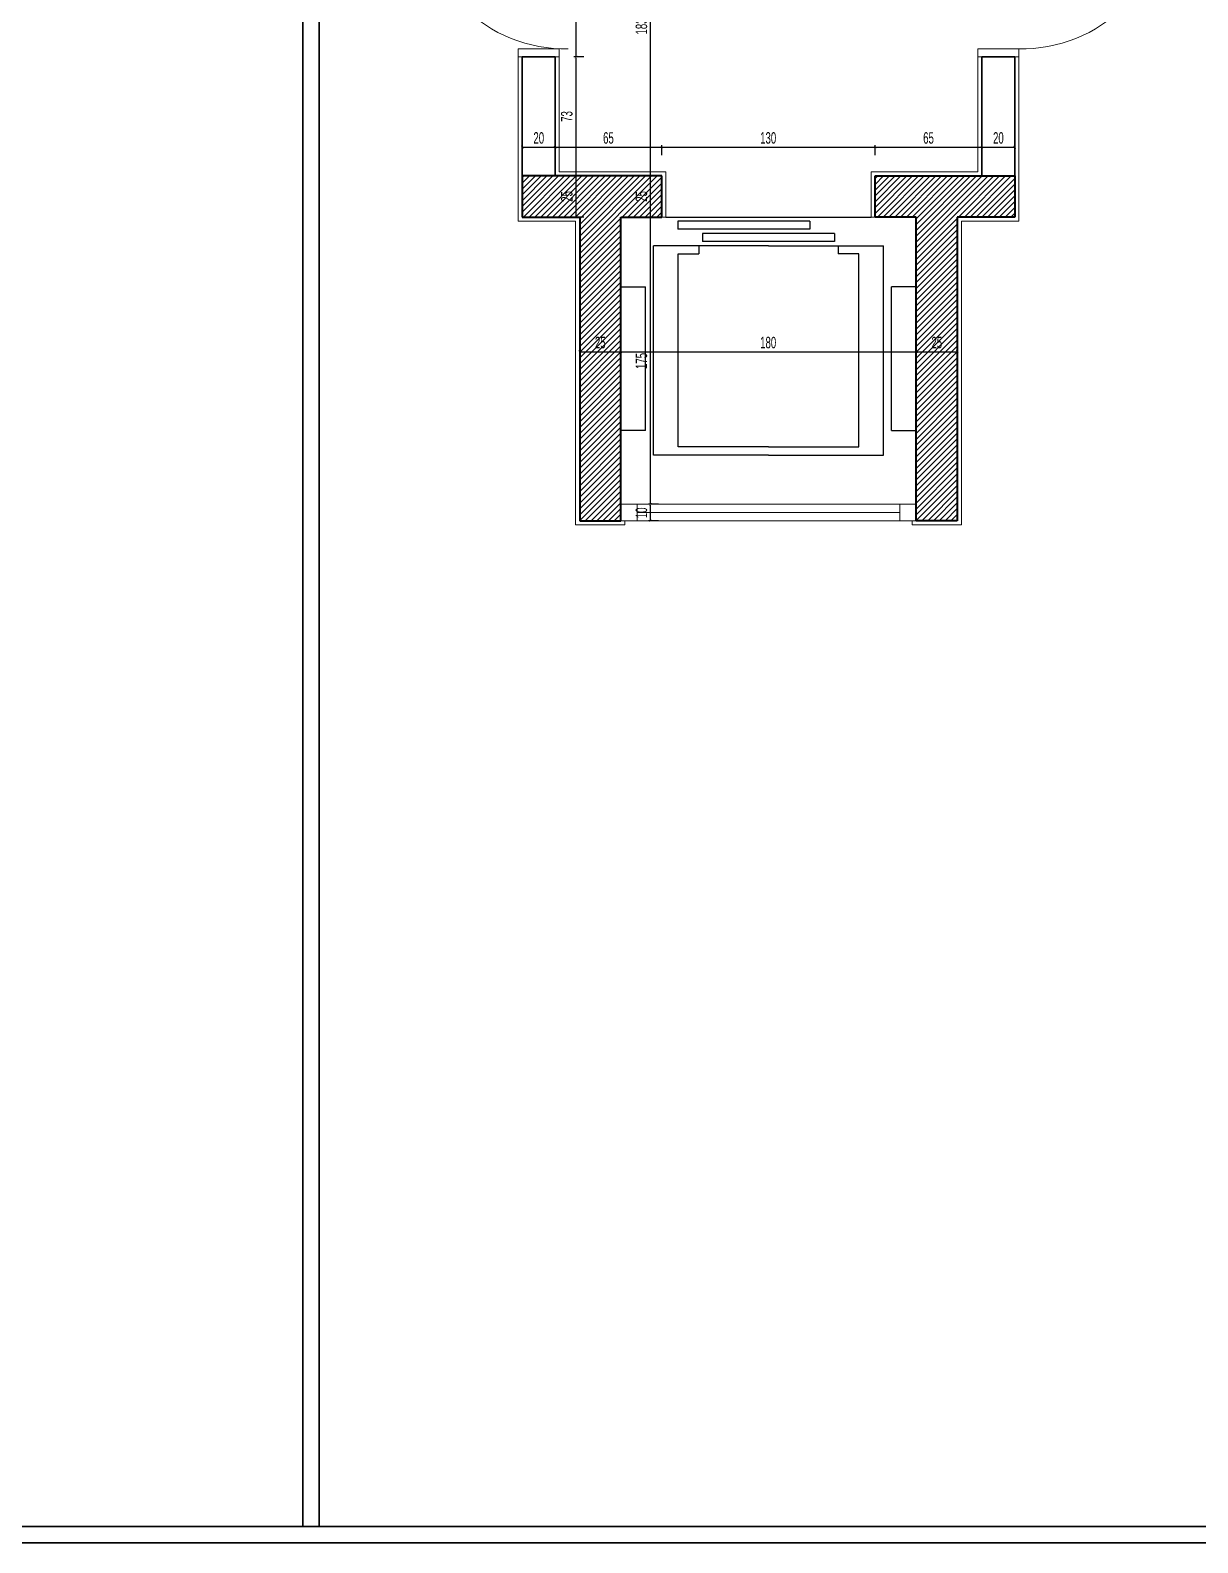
# Model space of a CAD drawing. Header units: inches. Extents: x -7543 to -822, y 102837 to 190349.
# Drawn here: x -823.3651 to -823.0806, y 102836.6651 to 102837.0336 of the extents above; entities that cross this region are included whole.
import ezdxf

# ---------------------------------------------------------------- set-up
doc = ezdxf.new("R2010")
doc.units = ezdxf.units.IN
doc.header["$MEASUREMENT"] = 0
for name, color, linetype, lineweight, true_color in [('ASANSÖR', 7, 'Continuous', 25, 0xf6e21c), ('DUVAR', 7, 'Continuous', 35, 0xfc4642), ('KAPI', 7, 'Continuous', 18, 0xffb360), ('PENCERE', 7, 'Continuous', 18, 0xffb360)]:
    doc.layers.add(name, color=color, linetype=linetype, lineweight=lineweight, true_color=true_color)
for name, color, linetype, lineweight in [('ICOL', 55, 'Continuous', 25), ('KOLON', 2, 'Continuous', 40), ('SIVA', 150, 'Continuous', 15), ('TARAMA', 8, 'Continuous', 25)]:
    doc.layers.add(name, color=color, linetype=linetype, lineweight=lineweight)
doc.styles.add('özgür', font='arial.ttf', dxfattribs={"width": 0.6})

# ---------------------------------------------------------------- blocks, each defined once
blk = doc.blocks.new('öz sol')
at = {"layer": 'ICOL'}
blk.add_line((0, -9.666845521113714), (0, 2.5), dxfattribs=at)
at = {"layer": 'ICOL', "linetype": 'ByBlock', "const_width": 0.4724999999999966}
blk.add_lwpolyline([(1.574999999999989, 1.574999999999988), (-1.574999999999989, -1.574999999999988)], dxfattribs=at)
blk = doc.blocks.new('öz1')
at = {"layer": 'ICOL'}
blk.add_blockref('öz sol', (0, 9.666845521113714), dxfattribs=at)

msp = doc.modelspace()

# ---------------------------------------------------------------- linework, layer by layer
at = {"layer": 'ASANSÖR'}
for p, q in [((-823.2102460730579, 102836.9881107203), (-823.1602460730592, 102836.9881107203)), ((-823.1751624655915, 102836.9871107203), (-823.2073296805254, 102836.9871107203)), ((-823.2073296805254, 102836.9871107203), (-823.2073296805254, 102836.9851107203)), ((-823.1751624655915, 102836.9871107203), (-823.1751624655915, 102836.9851107203)), ((-823.1751624655915, 102836.9851107203), (-823.2073296805254, 102836.9851107203)), ((-823.2013296805254, 102836.9841107203), (-823.2013296805254, 102836.9821107203)), ((-823.1691624655915, 102836.9841107203), (-823.2013296805254, 102836.9841107203)), ((-823.1691624655915, 102836.9841107203), (-823.1691624655915, 102836.9821107203)), ((-823.1852460730585, 102836.9811107203), (-823.2132460730585, 102836.9811107203)), ((-823.2132460730585, 102836.9301107203), (-823.2132460730585, 102836.9811107203)), ((-823.2072460730584, 102836.9791107203), (-823.2022460730605, 102836.9791107203)), ((-823.2072460730584, 102836.9321107203), (-823.2072460730584, 102836.9791107203)), ((-823.2022460730605, 102836.9811107203), (-823.2022460730605, 102836.9791107203)), ((-823.1691624655915, 102836.9821107203), (-823.2013296805254, 102836.9821107203)), ((-823.1852460730585, 102836.9811107203), (-823.1572460730586, 102836.9811107203)), ((-823.1682460730565, 102836.9811107203), (-823.1682460730566, 102836.9791107203)), ((-823.1632460730585, 102836.9791107203), (-823.1682460730566, 102836.9791107203)), ((-823.1632460730585, 102836.9321107203), (-823.1632460730585, 102836.9791107203)), ((-823.1572460730586, 102836.9301107203), (-823.1572460730586, 102836.9811107203)), ((-823.2212460730584, 102836.9711107203), (-823.2152460730584, 102836.9711107203)), ((-823.2152460730584, 102836.9361107203), (-823.2152460730584, 102836.9711107203)), ((-823.1492460730585, 102836.9711107203), (-823.1552460730585, 102836.9711107203)), ((-823.1552460730585, 102836.9361107203), (-823.1552460730585, 102836.9711107203)), ((-823.2152460730584, 102836.9361107203), (-823.2212460730584, 102836.9361107203)), ((-823.1552460730585, 102836.9361107203), (-823.1492460730585, 102836.9361107203)), ((-823.1852460730585, 102836.9321107203), (-823.2072460730584, 102836.9321107203)), ((-823.1852460730585, 102836.9321107203), (-823.1632460730585, 102836.9321107203)), ((-823.1852460730585, 102836.9301107203), (-823.2132460730585, 102836.9301107203)), ((-823.1852460730585, 102836.9301107203), (-823.1572460730586, 102836.9301107203))]:
    msp.add_line(p, q, dxfattribs=at)
at = {"layer": 'DUVAR'}
for p, q in [((-823.2987403018993, 102836.6690845899), (-823.2987403018993, 102837.4354633095)), ((-823.2947403018993, 102836.6690845899), (-823.2947403018993, 102837.4354633095)), ((-823.2372460730585, 102837.0271107203), (-823.2452460730585, 102837.0271107203)), ((-823.2452460730585, 102837.0230102152), (-823.2452460730585, 102837.0271107203)), ((-823.2452460730585, 102836.9981107203), (-823.2452460730585, 102837.0271107203)), ((-823.2372460730585, 102837.0271107203), (-823.2452460730585, 102837.0271107203)), ((-823.2372460730585, 102836.9981107203), (-823.2372460730585, 102837.0271107203)), ((-823.1332460730584, 102837.0271107203), (-823.1252460730584, 102837.0271107203)), ((-823.1332460730584, 102837.0271107203), (-823.1252460730584, 102837.0271107203)), ((-823.1332460730584, 102836.9981107203), (-823.1332460730584, 102837.0271107203)), ((-823.1252460730584, 102837.0230102152), (-823.1252460730584, 102837.0271107203)), ((-823.1252460730584, 102836.9981107203), (-823.1252460730584, 102837.0230102152)), ((-837.6010654306261, 102836.6690845899), (-821.9935550628708, 102836.6690845899)), ((-837.605065430626, 102836.6650845899), (-821.9895550628707, 102836.6650845899))]:
    msp.add_line(p, q, dxfattribs=at)
at = {"layer": 'ICOL'}
for p, q in [((-823.21396589786, 102836.9983107203), (-823.21396589786, 102837.0709107203)), ((-823.2321502068239, 102837.0273107203), (-823.2321502068239, 102837.0669107203)), ((-823.2321502068239, 102836.9983107203), (-823.2321502068239, 102837.0269107203)), ((-823.2450460730586, 102837.0051320345), (-823.2374460730585, 102837.0051320345)), ((-823.2370460730585, 102837.0051320345), (-823.2114460730579, 102837.0051320345)), ((-823.2110460730579, 102837.0051320345), (-823.1594460730591, 102837.0051320345)), ((-823.1590460730591, 102837.0051320345), (-823.1334460730585, 102837.0051320345)), ((-823.1330460730585, 102837.0051320345), (-823.1254460730585, 102837.0051320345)), ((-823.2321502068239, 102836.9883107203), (-823.2321502068239, 102836.9979107203)), ((-823.21396589786, 102836.9883107203), (-823.21396589786, 102836.9979107203)), ((-823.21396589786, 102836.9183107203), (-823.21396589786, 102836.9879107203)), ((-823.2310460730579, 102836.9552747387), (-823.2214460730578, 102836.9552747387)), ((-823.2210460730578, 102836.9552747387), (-823.1494460730592, 102836.9552747387)), ((-823.1490460730591, 102836.9552747387), (-823.1394460730592, 102836.9552747387)), ((-823.21396589786, 102836.9143107203), (-823.21396589786, 102836.9179107203))]:
    msp.add_line(p, q, dxfattribs=at)
at = {"layer": 'KAPI'}
for p, q in [((-823.2462460730578, 102837.0291107203), (-823.2462460730578, 102837.0271107203)), ((-823.2462460730578, 102837.0291107203), (-823.2362460730578, 102837.0291107203)), ((-823.2462460730578, 102837.0271107203), (-823.2362460730578, 102837.0271107203)), ((-823.2362460730578, 102837.0291107203), (-823.2362460730578, 102837.0271107203)), ((-823.1342460730591, 102837.0291107203), (-823.1342460730591, 102837.0271107203)), ((-823.1242460730591, 102837.0291107203), (-823.1342460730591, 102837.0291107203)), ((-823.1342460730591, 102837.0291107203), (-823.1342460730591, 102837.0271107203)), ((-823.1242460730591, 102837.0291107203), (-823.1342460730591, 102837.0291107203)), ((-823.1242460730591, 102837.0271107203), (-823.1342460730591, 102837.0271107203)), ((-823.1242460730591, 102837.0271107203), (-823.1342460730591, 102837.0271107203)), ((-823.1242460730591, 102837.0291107203), (-823.1242460730591, 102837.0271107203)), ((-823.1242460730591, 102837.0291107203), (-823.1242460730591, 102837.0271107203))]:
    msp.add_line(p, q, dxfattribs=at)
for centre, start, end in [((-823.2348764210001, 102837.0643107203), 178.6980473996314, 271.3019526717086), ((-823.1234460730584, 102837.0643107203), 268.6980473282914, 1.301952600368629), ((-823.1234460730585, 102837.0643107203), 268.6980473282914, 1.301952600368629)]:
    msp.add_arc(centre, 0.03520908973546463, start, end, dxfattribs=at)
at = {"layer": 'KOLON'}
for p, q in [((-823.2452460730573, 102836.9981107203), (-823.2452460730573, 102836.9881107203)), ((-823.2312460730578, 102836.9981107203), (-823.2452460730573, 102836.9981107203)), ((-823.2232460730579, 102836.9981107203), (-823.2312460730578, 102836.9981107203)), ((-823.2112460730579, 102836.9981107203), (-823.2232460730579, 102836.9981107203)), ((-823.2112460730579, 102836.9881107203), (-823.2112460730579, 102836.9981107203)), ((-823.1592460730591, 102836.9981107203), (-823.1472460730591, 102836.9981107203)), ((-823.1592460730592, 102836.9881107203), (-823.1592460730591, 102836.9981107203)), ((-823.1472460730591, 102836.9981107203), (-823.1392460730591, 102836.9981107203)), ((-823.1392460730591, 102836.9981107203), (-823.1252460730598, 102836.9981107203)), ((-823.1252460730598, 102836.9981107203), (-823.1252460730598, 102836.9881107203)), ((-823.2452460730573, 102836.9881107203), (-823.2312460730578, 102836.9881107203)), ((-823.2312460730578, 102836.9881107203), (-823.2312460730578, 102836.9141107203)), ((-823.2212460730578, 102836.9881107203), (-823.2112460730579, 102836.9881107203)), ((-823.2212460730578, 102836.9141107203), (-823.2212460730578, 102836.9881107203)), ((-823.1492460730591, 102836.9881107203), (-823.1592460730592, 102836.9881107203)), ((-823.1492460730591, 102836.9141107203), (-823.1492460730591, 102836.9881107203)), ((-823.1392460730591, 102836.9881107203), (-823.1392460730591, 102836.9141107203)), ((-823.1252460730598, 102836.9881107203), (-823.1392460730591, 102836.9881107203)), ((-823.2312460730578, 102836.9141107203), (-823.2212460730578, 102836.9141107203)), ((-823.1392460730591, 102836.9141107203), (-823.1492460730591, 102836.9141107203))]:
    msp.add_line(p, q, dxfattribs=at)
at = {"layer": 'PENCERE'}
for p, q in [((-823.2212460730578, 102836.9181107203), (-823.1492460730578, 102836.9181107203)), ((-823.2172460730578, 102836.9181107203), (-823.2172460730578, 102836.9141107203)), ((-823.2172460730578, 102836.9161107203), (-823.1532460730579, 102836.9161107203)), ((-823.1532460730579, 102836.9181107203), (-823.1532460730579, 102836.9141107203)), ((-823.2212460730578, 102836.9141107203), (-823.1492460730578, 102836.9141107203))]:
    msp.add_line(p, q, dxfattribs=at)
at = {"layer": 'SIVA'}
for p, q in [((-823.2462460730585, 102837.0271107203), (-823.2462460730585, 102836.9971107203)), ((-823.2462460730585, 102837.0271107203), (-823.2462460730585, 102837.0240102152)), ((-823.2362460730585, 102836.9991107203), (-823.2362460730578, 102837.0271107203)), ((-823.1342460730584, 102836.9991107203), (-823.1342460730591, 102837.0271107203)), ((-823.1242460730584, 102837.0271107203), (-823.1242460730584, 102837.0240102152)), ((-823.1242460730584, 102837.0240102152), (-823.1242460730584, 102836.9971107203)), ((-823.2462460730573, 102836.9991107203), (-823.2462460730573, 102836.9871107203)), ((-823.2312460730578, 102836.9991107203), (-823.2362460730585, 102836.9991107203)), ((-823.2232460730579, 102836.9991107203), (-823.2312460730578, 102836.9991107203)), ((-823.2102460730579, 102836.9991107203), (-823.2232460730579, 102836.9991107203)), ((-823.2102460730579, 102836.9881107203), (-823.2102460730579, 102836.9991107203)), ((-823.160246073059, 102836.9991107203), (-823.1472460730591, 102836.9991107203)), ((-823.1602460730592, 102836.9881107203), (-823.160246073059, 102836.9991107203)), ((-823.1472460730591, 102836.9991107203), (-823.1392460730591, 102836.9991107203)), ((-823.1392460730591, 102836.9991107203), (-823.1342460730584, 102836.9991107203)), ((-823.1242460730598, 102836.9991107203), (-823.1242460730598, 102836.9871107203)), ((-823.2462460730573, 102836.9871107203), (-823.2322460730578, 102836.9871107203)), ((-823.2322460730578, 102836.9871107203), (-823.2322460730578, 102836.9131107203)), ((-823.2112460730579, 102836.9881107203), (-823.2102460730579, 102836.9881107203)), ((-823.1592460730592, 102836.9881107203), (-823.1602460730592, 102836.9881107203)), ((-823.1382460730591, 102836.9871107203), (-823.138246073059, 102836.9131107203)), ((-823.1242460730598, 102836.9871107203), (-823.1382460730591, 102836.9871107203)), ((-823.2322460730578, 102836.9131107203), (-823.2202460730579, 102836.9131107203)), ((-823.2202460730579, 102836.9131107203), (-823.2202460730579, 102836.9141107203)), ((-823.1502460730592, 102836.9131107203), (-823.1502460730592, 102836.9141107203)), ((-823.138246073059, 102836.9131107203), (-823.1502460730592, 102836.9131107203))]:
    msp.add_line(p, q, dxfattribs=at)
at = {"layer": 'TARAMA', "linetype": 'Continuous'}
for p, q in [((-823.2452460730573, 102836.9892574947), (-823.2363928475111, 102836.9981107203)), ((-823.2452460730573, 102836.9906717083), (-823.2378070610735, 102836.9981107203)), ((-823.2452460730573, 102836.9920859219), (-823.2392212746358, 102836.9981107203)), ((-823.2452460730573, 102836.9935001354), (-823.2406354881982, 102836.9981107203)), ((-823.2452460730573, 102836.994914349), (-823.2420497017606, 102836.9981107203)), ((-823.2452460730573, 102836.9963285626), (-823.243463915323, 102836.9981107203)), ((-823.2452460730573, 102836.9977427761), (-823.2448781288853, 102836.9981107203)), ((-823.2449786339487, 102836.9881107203), (-823.2349786339487, 102836.9981107203)), ((-823.2435644203863, 102836.9881107203), (-823.2335644203863, 102836.9981107203)), ((-823.2421502068239, 102836.9881107203), (-823.2321502068239, 102836.9981107203)), ((-823.2407359932615, 102836.9881107203), (-823.2307359932615, 102836.9981107203)), ((-823.2393217796991, 102836.9881107203), (-823.2293217796991, 102836.9981107203)), ((-823.2379075661369, 102836.9881107203), (-823.2279075661369, 102836.9981107203)), ((-823.2364933525745, 102836.9881107203), (-823.2264933525745, 102836.9981107203)), ((-823.2350791390121, 102836.9881107203), (-823.2250791390121, 102836.9981107203)), ((-823.2336649254497, 102836.9881107203), (-823.2236649254497, 102836.9981107203)), ((-823.2322507118873, 102836.9881107203), (-823.2222507118873, 102836.9981107203)), ((-823.2312460730578, 102836.9792158642), (-823.2123512169508, 102836.9981107203)), ((-823.2312460730578, 102836.9806300778), (-823.2137654305131, 102836.9981107203)), ((-823.2312460730578, 102836.9820442913), (-823.2151796440755, 102836.9981107203)), ((-823.2312460730578, 102836.9834585049), (-823.2165938576379, 102836.9981107203)), ((-823.2312460730578, 102836.9848727184), (-823.2180080712002, 102836.9981107203)), ((-823.2312460730578, 102836.986286932), (-823.2194222847626, 102836.9981107203)), ((-823.2312460730578, 102836.9877011456), (-823.220836498325, 102836.9981107203)), ((-823.2209370033884, 102836.9881107203), (-823.2112460730579, 102836.9978016506)), ((-823.1592460730591, 102836.9889904674), (-823.1501258202063, 102836.9981107203)), ((-823.1592460730591, 102836.990404681), (-823.1515400337687, 102836.9981107203)), ((-823.1592460730591, 102836.9918188946), (-823.1529542473311, 102836.9981107203)), ((-823.1592460730591, 102836.9932331081), (-823.1543684608935, 102836.9981107203)), ((-823.1592460730591, 102836.9946473217), (-823.1557826744558, 102836.9981107203)), ((-823.1592460730591, 102836.9960615353), (-823.1571968880182, 102836.9981107203)), ((-823.1592460730591, 102836.9974757488), (-823.1586111015806, 102836.9981107203)), ((-823.1587116066439, 102836.9881107203), (-823.1487116066439, 102836.9981107203)), ((-823.1572973930815, 102836.9881107203), (-823.1472973930815, 102836.9981107203)), ((-823.1558831795192, 102836.9881107203), (-823.1458831795192, 102836.9981107203)), ((-823.1544689659569, 102836.9881107203), (-823.1444689659568, 102836.9981107203)), ((-823.1530547523945, 102836.9881107203), (-823.1430547523944, 102836.9981107203)), ((-823.1516405388321, 102836.9881107203), (-823.141640538832, 102836.9981107203)), ((-823.1502263252697, 102836.9881107203), (-823.1402263252697, 102836.9981107203)), ((-823.1492460730591, 102836.9791914776), (-823.130326830333, 102836.9981107203)), ((-823.1492460730591, 102836.9806056911), (-823.1317410438954, 102836.9981107203)), ((-823.1492460730591, 102836.9820199047), (-823.1331552574578, 102836.9981107203)), ((-823.1492460730591, 102836.9834341183), (-823.1345694710202, 102836.9981107203)), ((-823.1492460730591, 102836.9848483318), (-823.1359836845826, 102836.9981107203)), ((-823.1492460730591, 102836.9862625454), (-823.137397898145, 102836.9981107203)), ((-823.1492460730591, 102836.9876767589), (-823.1388121117074, 102836.9981107203)), ((-823.1389126167708, 102836.9881107203), (-823.1289126167707, 102836.9981107203)), ((-823.1374984032084, 102836.9881107203), (-823.1274984032084, 102836.9981107203)), ((-823.136084189646, 102836.9881107203), (-823.126084189646, 102836.9981107203)), ((-823.1346699760836, 102836.9881107203), (-823.1252460730598, 102836.9975346233)), ((-823.219522789826, 102836.9881107203), (-823.2112460730579, 102836.9963874371)), ((-823.2181085762636, 102836.9881107203), (-823.2112460730579, 102836.9949732235)), ((-823.2166943627012, 102836.9881107203), (-823.2112460730579, 102836.9935590099)), ((-823.1332557625212, 102836.9881107203), (-823.1252460730598, 102836.9961204098)), ((-823.1318415489588, 102836.9881107203), (-823.1252460730598, 102836.9947061962)), ((-823.2152801491388, 102836.9881107203), (-823.2112460730579, 102836.9921447964)), ((-823.2138659355765, 102836.9881107203), (-823.2112460730579, 102836.9907305828)), ((-823.1304273353965, 102836.9881107203), (-823.1252460730598, 102836.9932919826)), ((-823.1290131218341, 102836.9881107203), (-823.1252460730598, 102836.9918777691)), ((-823.1275989082717, 102836.9881107203), (-823.1252460730598, 102836.9904635555)), ((-823.2312460730578, 102836.9778016506), (-823.2212460730578, 102836.9878016506)), ((-823.2312460730578, 102836.9763874371), (-823.2212460730578, 102836.9863874371)), ((-823.2124517220142, 102836.9881107203), (-823.2112460730579, 102836.9893163693)), ((-823.1492460730591, 102836.977777264), (-823.1392460730591, 102836.987777264)), ((-823.1492460730591, 102836.9763630504), (-823.1392460730591, 102836.9863630504)), ((-823.1261846947093, 102836.9881107203), (-823.1252460730598, 102836.989049342)), ((-823.2312460730578, 102836.9749732235), (-823.2212460730578, 102836.9849732235)), ((-823.2312460730578, 102836.9735590099), (-823.2212460730578, 102836.9835590099)), ((-823.1492460730591, 102836.9749488369), (-823.1392460730591, 102836.9849488369)), ((-823.1492460730591, 102836.9735346233), (-823.1392460730591, 102836.9835346233)), ((-823.2312460730578, 102836.9721447964), (-823.2212460730578, 102836.9821447964)), ((-823.2312460730578, 102836.9707305828), (-823.2212460730578, 102836.9807305828)), ((-823.2312460730578, 102836.9693163693), (-823.2212460730578, 102836.9793163693)), ((-823.1492460730591, 102836.9721204098), (-823.1392460730591, 102836.9821204098)), ((-823.1492460730591, 102836.9707061962), (-823.1392460730591, 102836.9807061962)), ((-823.1492460730591, 102836.9692919826), (-823.1392460730591, 102836.9792919826)), ((-823.2312460730578, 102836.9679021557), (-823.2212460730578, 102836.9779021557)), ((-823.2312460730578, 102836.9664879421), (-823.2212460730578, 102836.9764879421)), ((-823.2312460730578, 102836.9650737286), (-823.2212460730578, 102836.9750737286)), ((-823.1492460730591, 102836.9678777691), (-823.1392460730591, 102836.9778777691)), ((-823.1492460730591, 102836.9664635555), (-823.1392460730591, 102836.9764635555)), ((-823.1492460730591, 102836.9650493419), (-823.1392460730591, 102836.9750493419)), ((-823.2312460730578, 102836.963659515), (-823.2212460730578, 102836.973659515)), ((-823.2312460730578, 102836.9622453014), (-823.2212460730578, 102836.9722453014)), ((-823.1492460730591, 102836.9636351284), (-823.1392460730591, 102836.9736351284)), ((-823.1492460730591, 102836.9622209148), (-823.1392460730591, 102836.9722209148)), ((-823.2312460730578, 102836.9608310879), (-823.2212460730578, 102836.9708310879)), ((-823.2312460730578, 102836.9594168743), (-823.2212460730578, 102836.9694168743)), ((-823.2312460730578, 102836.9580026608), (-823.2212460730578, 102836.9680026608)), ((-823.1492460730591, 102836.9608067013), (-823.1392460730591, 102836.9708067013)), ((-823.1492460730591, 102836.9593924877), (-823.1392460730591, 102836.9693924877)), ((-823.1492460730591, 102836.9579782741), (-823.1392460730591, 102836.9679782741)), ((-823.2312460730578, 102836.9565884472), (-823.2212460730578, 102836.9665884472)), ((-823.2312460730578, 102836.9551742336), (-823.2212460730578, 102836.9651742336)), ((-823.1492460730591, 102836.9565640606), (-823.1392460730591, 102836.9665640606)), ((-823.1492460730591, 102836.955149847), (-823.1392460730591, 102836.965149847)), ((-823.2312460730578, 102836.9537600201), (-823.2212460730578, 102836.9637600201)), ((-823.2312460730578, 102836.9523458065), (-823.2212460730578, 102836.9623458065)), ((-823.2312460730578, 102836.9509315929), (-823.2212460730578, 102836.9609315929)), ((-823.1492460730591, 102836.9537356334), (-823.1392460730591, 102836.9637356334)), ((-823.1492460730591, 102836.9523214199), (-823.1392460730591, 102836.9623214199)), ((-823.1492460730591, 102836.9509072063), (-823.1392460730591, 102836.9609072063)), ((-823.2312460730578, 102836.9495173794), (-823.2212460730578, 102836.9595173794)), ((-823.2312460730578, 102836.9481031658), (-823.2212460730578, 102836.9581031658)), ((-823.2312460730578, 102836.9466889523), (-823.2212460730578, 102836.9566889523)), ((-823.1492460730591, 102836.9494929928), (-823.1392460730591, 102836.9594929928)), ((-823.1492460730591, 102836.9480787792), (-823.1392460730591, 102836.9580787792)), ((-823.1492460730591, 102836.9466645656), (-823.1392460730591, 102836.9566645656)), ((-823.2312460730578, 102836.9452747387), (-823.2212460730578, 102836.9552747387)), ((-823.2312460730578, 102836.9438605251), (-823.2212460730578, 102836.9538605251)), ((-823.1492460730591, 102836.9452503521), (-823.1392460730591, 102836.9552503521)), ((-823.1492460730591, 102836.9438361385), (-823.1392460730591, 102836.9538361385)), ((-823.2312460730578, 102836.9424463116), (-823.2212460730578, 102836.9524463116)), ((-823.2312460730578, 102836.941032098), (-823.2212460730578, 102836.951032098)), ((-823.2312460730578, 102836.9396178844), (-823.2212460730578, 102836.9496178844)), ((-823.1492460730591, 102836.9424219249), (-823.1392460730591, 102836.9524219249)), ((-823.1492460730591, 102836.9410077114), (-823.1392460730591, 102836.9510077114)), ((-823.1492460730591, 102836.9395934978), (-823.1392460730591, 102836.9495934978)), ((-823.2312460730578, 102836.9382036709), (-823.2212460730578, 102836.9482036709)), ((-823.2312460730578, 102836.9367894573), (-823.2212460730578, 102836.9467894573)), ((-823.1492460730591, 102836.9381792843), (-823.1392460730591, 102836.9481792843)), ((-823.1492460730591, 102836.9367650707), (-823.1392460730591, 102836.9467650707)), ((-823.2312460730578, 102836.9353752438), (-823.2212460730578, 102836.9453752438)), ((-823.2312460730578, 102836.9339610302), (-823.2212460730578, 102836.9439610302)), ((-823.2312460730578, 102836.9325468166), (-823.2212460730578, 102836.9425468166)), ((-823.1492460730591, 102836.9353508571), (-823.1392460730591, 102836.9453508571)), ((-823.1492460730591, 102836.9339366436), (-823.1392460730591, 102836.9439366436)), ((-823.1492460730591, 102836.93252243), (-823.1392460730591, 102836.94252243)), ((-823.2312460730578, 102836.9311326031), (-823.2212460730578, 102836.9411326031)), ((-823.2312460730578, 102836.9297183895), (-823.2212460730578, 102836.9397183895)), ((-823.2312460730578, 102836.9283041759), (-823.2212460730578, 102836.9383041759)), ((-823.1492460730591, 102836.9311082164), (-823.1392460730591, 102836.9411082164)), ((-823.1492460730591, 102836.9296940029), (-823.1392460730591, 102836.9396940029)), ((-823.1492460730591, 102836.9282797893), (-823.1392460730591, 102836.9382797893)), ((-823.2312460730578, 102836.9268899624), (-823.2212460730578, 102836.9368899624)), ((-823.2312460730578, 102836.9254757488), (-823.2212460730578, 102836.9354757488)), ((-823.1492460730591, 102836.9268655758), (-823.1392460730591, 102836.9368655758)), ((-823.1492460730591, 102836.9254513622), (-823.1392460730591, 102836.9354513622)), ((-823.2312460730578, 102836.9240615353), (-823.2212460730578, 102836.9340615353)), ((-823.2312460730578, 102836.9226473217), (-823.2212460730578, 102836.9326473217)), ((-823.2312460730578, 102836.9212331081), (-823.2212460730578, 102836.9312331081)), ((-823.1492460730591, 102836.9240371486), (-823.1392460730591, 102836.9340371486)), ((-823.1492460730591, 102836.9226229351), (-823.1392460730591, 102836.9326229351)), ((-823.1492460730591, 102836.9212087215), (-823.1392460730591, 102836.9312087215)), ((-823.2312460730578, 102836.9198188946), (-823.2212460730578, 102836.9298188946)), ((-823.2312460730578, 102836.918404681), (-823.2212460730578, 102836.928404681)), ((-823.1492460730591, 102836.919794508), (-823.1392460730591, 102836.9297945079)), ((-823.1492460730591, 102836.9183802944), (-823.1392460730591, 102836.9283802944)), ((-823.2312460730578, 102836.9169904674), (-823.2212460730578, 102836.9269904674)), ((-823.2312460730578, 102836.9155762539), (-823.2212460730578, 102836.9255762539)), ((-823.2312460730578, 102836.9141620403), (-823.2212460730578, 102836.9241620403)), ((-823.1492460730591, 102836.9169660808), (-823.1392460730591, 102836.9269660808)), ((-823.1492460730591, 102836.9155518673), (-823.1392460730591, 102836.9255518673)), ((-823.1492460730591, 102836.9141376537), (-823.1392460730591, 102836.9241376537)), ((-823.2298831795192, 102836.9141107203), (-823.2212460730578, 102836.9227478268)), ((-823.2284689659568, 102836.9141107203), (-823.2212460730578, 102836.9213336132)), ((-823.2270547523945, 102836.9141107203), (-823.2212460730578, 102836.9199193996)), ((-823.1478587929015, 102836.9141107203), (-823.1392460730591, 102836.9227234401)), ((-823.1464445793392, 102836.9141107203), (-823.1392460730591, 102836.9213092266)), ((-823.1450303657768, 102836.9141107203), (-823.1392460730591, 102836.919895013)), ((-823.2256405388321, 102836.9141107203), (-823.2212460730578, 102836.9185051861)), ((-823.2242263252697, 102836.9141107203), (-823.2212460730578, 102836.9170909725)), ((-823.1436161522145, 102836.9141107203), (-823.1392460730591, 102836.9184807994)), ((-823.1422019386521, 102836.9141107203), (-823.1392460730591, 102836.9170665859)), ((-823.2228121117073, 102836.9141107203), (-823.2212460730578, 102836.9156767589)), ((-823.2213978981449, 102836.9141107203), (-823.2212460730578, 102836.9142625454)), ((-823.1407877250897, 102836.9141107203), (-823.1392460730591, 102836.9156523723)), ((-823.1393735115273, 102836.9141107203), (-823.1392460730591, 102836.9142381588))]:
    msp.add_line(p, q, dxfattribs=at)

# ---------------------------------------------------------------- block references
at = {"layer": 'ICOL', "extrusion": (0, 0, -1), "xscale": 0.000199999994947575, "yscale": 0.000199999994947575, "zscale": -0.0002, "rotation": 270}
for p in [(823.2302168377197, 102837.0271107203), (823.2302168377197, 102837.0271107203), (823.2302168377197, 102836.9981107203), (823.2302168377197, 102836.9981107203), (823.2120325287558, 102836.9981107203), (823.2120325287558, 102836.9981107203), (823.2302168377197, 102836.9881107203), (823.2120325287558, 102836.9881107203), (823.2120325287558, 102836.9881107203), (823.2120325287558, 102836.9181107203), (823.2120325287558, 102836.9181107203), (823.2120325287558, 102836.9141107203)]:
    msp.add_blockref('öz1', p, dxfattribs=at)
at = {"layer": 'ICOL', "extrusion": (0, 0, -1), "xscale": 0.0001999999999497959, "yscale": 0.0001999999999497959, "zscale": -0.0002}
for p in [(823.2452460730585, 102837.0031986653), (823.2372460730585, 102837.0031986653), (823.2372460730585, 102837.0031986653), (823.2112460730579, 102837.0031986653), (823.2112460730579, 102837.0031986653), (823.1592460730591, 102837.0031986653), (823.1592460730591, 102837.0031986653), (823.1332460730584, 102837.0031986653), (823.1332460730584, 102837.0031986653), (823.1252460730584, 102837.0031986653), (823.2312460730578, 102836.9533413696), (823.2212460730578, 102836.9533413696), (823.2212460730578, 102836.9533413696), (823.1492460730591, 102836.9533413696), (823.1492460730591, 102836.9533413696), (823.1392460730591, 102836.9533413696)]:
    msp.add_blockref('öz1', p, dxfattribs=at)

# ---------------------------------------------------------------- texts
at = {"layer": 'ICOL', "style": 'özgür', "width": 0.6}
for s, p in [('183', (-823.2148212866731, 102837.0325783328)), ('73', (-823.233005595637, 102837.0113031623)), ('25', (-823.233003685678, 102836.99181806)), ('25', (-823.2148193767141, 102836.99181806)), ('175', (-823.2148193767141, 102836.95107203)), ('10', (-823.2148193767141, 102836.9147338308))]:
    msp.add_text(s, height=0.0028, rotation=90, dxfattribs=at).set_placement(p)
for s, p in [('20', (-823.2425295655551, 102837.0059855133)), ('65', (-823.2255484741496, 102837.0059855133)), ('130', (-823.1872755955687, 102837.0059874233)), ('65', (-823.1475484741502, 102837.0059855133)), ('20', (-823.1305295655551, 102837.0059855133)), ('25', (-823.227538733358, 102836.9561282175)), ('180', (-823.1872755955687, 102836.9561282175)), ('25', (-823.1455387333592, 102836.9561282175))]:
    msp.add_text(s, height=0.0028, dxfattribs=at).set_placement(p)

doc.saveas('drawing.dxf')
